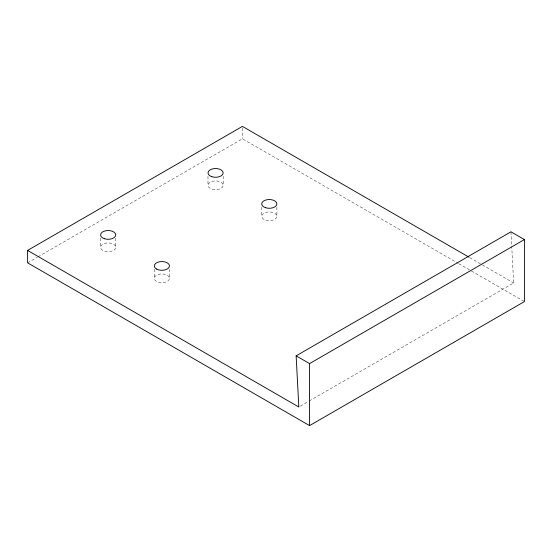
<?xml version="1.0" encoding="UTF-8"?>
<svg xmlns="http://www.w3.org/2000/svg" width="552" height="552" viewBox="0 0 552 552"><rect width="100%" height="100%" fill="white"/><g stroke="black" fill="none" stroke-linecap="round" stroke-linejoin="round"><path stroke-width="0.41" stroke-dasharray="2.76 2.07" d="M27.6 262.821L37.294 257.225M38.047 256.79L242.431 138.787L458.008 263.256M300.316 406.148L308.527 401.407M309.272 400.98L513.657 282.976L511.732 246.309M469.697 257.598L481.62 264.477M482.365 264.912L513.657 282.976M458.753 263.683L470.69 270.577M471.436 271.004L524.4 301.585M510.973 231.812L511.69 245.454M276.883 207.214L276.883 216.308A7.597 4.388 0 0 1 265.491 220.11A7.597 4.388 0 0 1 265.491 212.513A7.597 4.388 0 0 1 276.883 216.308M261.689 207.214L261.689 216.308M242.431 128.036L242.431 138.787M223.174 176.205L223.174 185.299A7.597 4.388 0 0 1 211.782 189.101A7.597 4.388 0 0 1 211.782 181.505A7.597 4.388 0 0 1 223.174 185.299M207.98 176.205L207.98 185.299M169.464 269.231L169.464 278.325A7.597 4.388 0 0 1 158.072 282.12A7.597 4.388 0 0 1 158.072 274.53A7.597 4.388 0 0 1 169.464 278.325M154.277 269.231L154.277 278.325M115.754 238.222L115.754 247.317A7.597 4.388 0 0 1 104.362 251.119A7.597 4.388 0 0 1 104.362 243.522A7.597 4.388 0 0 1 115.754 247.317M100.567 238.222L100.567 247.317"/><path stroke-width="0.83" d="M27.6 250.415L298.825 407.01L296.141 355.847L510.973 231.812L524.4 239.568L524.4 301.585L309.568 425.613L27.6 262.821L27.6 250.415L242.431 126.387L468.952 257.163M296.141 355.847L309.568 363.596L524.4 239.568M309.568 363.596L309.568 425.613M211.782 176.695A7.597 4.388 0 0 0 223.174 172.9A7.597 4.388 0 0 0 211.782 169.098A7.597 4.388 0 0 0 211.782 176.695M265.491 207.704A7.597 4.388 0 0 0 276.883 203.909A7.597 4.388 0 0 0 265.491 200.107A7.597 4.388 0 0 0 265.491 207.704M156.499 269.024A7.597 4.388 0 0 0 169.209 267.058A7.597 4.388 0 0 0 159.907 261.689A7.597 4.388 0 0 0 156.499 269.024M104.362 238.712A7.597 4.388 0 0 0 115.754 234.917A7.597 4.388 0 0 0 104.362 231.115A7.597 4.388 0 0 0 104.362 238.712"/></g></svg>
